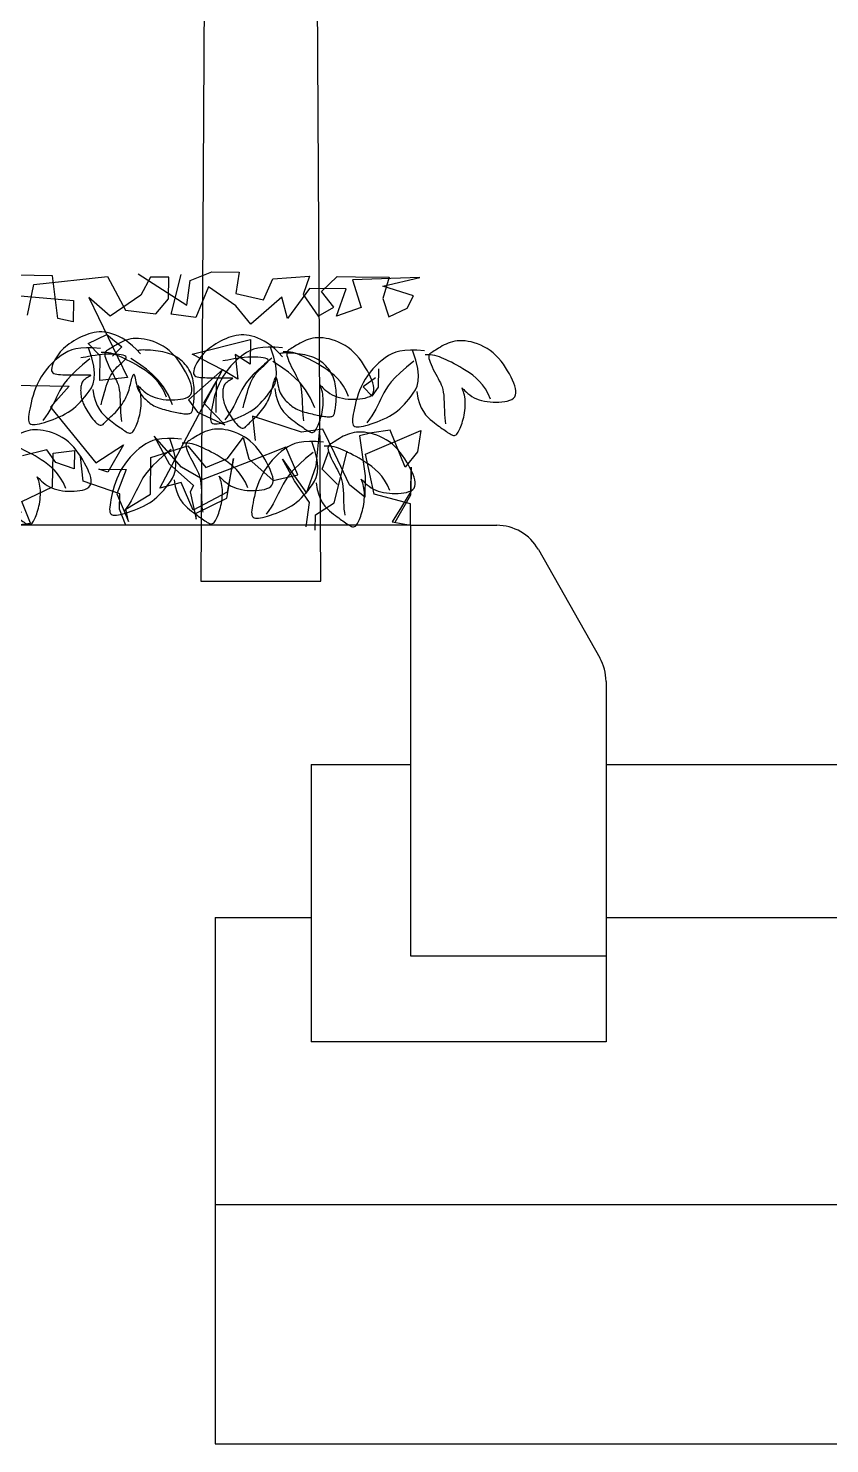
# Model space of a CAD drawing. Extents: x 941299 to 942979, y 2579300 to 2579597.
# Drawn here: x 941857.41 to 941861.6, y 2579499 to 2579506.4 of the extents above; entities that cross this region are included whole.
import ezdxf

# ---------------------------------------------------------------- set-up
doc = ezdxf.new("R2010")
doc.units = 0
doc.layers.get('0').update_dxf_attribs({"linetype": 'CONTINUOUS'})
for name, color, linetype in [('fz', 7, 'CONTINUOUS'), ('LH', 94, 'CONTINUOUS'), ('尺寸标注', 2, 'CONTINUOUS'), ('灯杆', 4, 'CONTINUOUS')]:
    doc.layers.add(name, color=color, linetype=linetype)

# ---------------------------------------------------------------- blocks, each defined once
blk = doc.blocks.new('高路灯')
at = {"layer": '灯杆'}
for p, q in [((-0.1519, 28.9096), (-0.3139, 0)), ((0.3139, 0), (0.1519, 28.9096)), ((-0.3139, 0), (0.3139, 0))]:
    blk.add_line(p, q, dxfattribs=at)
blk = doc.blocks.new('LIM43')
at = {"color": 98}
for p, q in [((942288.093, 2579500.7332), (942288.2057, 2579500.7796)), ((942288.2057, 2579500.7796), (942288.3497, 2579500.7777)), ((942288.3497, 2579500.7777), (942288.3321, 2579500.666)), ((942287.3732, 2579500.759), (942287.0532, 2579500.7634)), ((942287.2424, 2579500.5529), (942287.2765, 2579500.7124)), ((942287.2765, 2579500.7124), (942287.6612, 2579500.7551)), ((942287.4021, 2579500.5348), (942287.3732, 2579500.759)), ((942287.6612, 2579500.7551), (942287.7548, 2579500.5779)), ((942287.8214, 2579500.7689), (942288.0753, 2579500.6055)), ((942287.8852, 2579500.752), (942287.8359, 2579500.6568)), ((942287.9812, 2579500.7507), (942287.8852, 2579500.752)), ((942287.9797, 2579500.6388), (942287.9812, 2579500.7507)), ((942287.9946, 2579500.5587), (942288.0454, 2579500.7658)), ((942288.0753, 2579500.6055), (942288.093, 2579500.7332)), ((942288.1886, 2579500.6999), (942288.1224, 2579500.5409)), ((942288.3313, 2579500.602), (942288.1886, 2579500.6999)), ((942288.4757, 2579500.632), (942288.5252, 2579500.7433)), ((942288.5252, 2579500.7433), (942288.7175, 2579500.7566)), ((942288.7175, 2579500.7566), (942288.6841, 2579500.6612)), ((942288.7804, 2579500.6758), (942288.8615, 2579500.7547)), ((942288.8615, 2579500.7547), (942288.9575, 2579500.7534)), ((942289.2935, 2579500.7488), (942288.9412, 2579500.7376)), ((942288.9412, 2579500.7376), (942288.9873, 2579500.5931)), ((942288.9575, 2579500.7534), (942289.1335, 2579500.751)), ((942289.1335, 2579500.751), (942289.0999, 2579500.6395)), ((942289.1008, 2579500.7034), (942289.2935, 2579500.7488)), ((942289.2602, 2579500.6533), (942289.1008, 2579500.7034)), ((942287.0359, 2579500.6677), (942287.4835, 2579500.6296)), ((942287.4835, 2579500.6296), (942287.4819, 2579500.5177)), ((942287.6744, 2579500.547), (942287.5637, 2579500.6445)), ((942287.5637, 2579500.6445), (942287.766, 2579500.226)), ((942287.8359, 2579500.6568), (942287.6744, 2579500.547)), ((942287.9146, 2579500.5598), (942287.9797, 2579500.6388)), ((942288.3321, 2579500.666), (942288.4757, 2579500.632)), ((942288.5719, 2579500.6467), (942288.41, 2579500.505)), ((942288.6024, 2579500.5344), (942288.5719, 2579500.6467)), ((942288.7166, 2579500.6927), (942288.6024, 2579500.5344)), ((942288.6841, 2579500.6612), (942288.7626, 2579500.5482)), ((942288.9086, 2579500.6901), (942288.7166, 2579500.6927)), ((942288.8433, 2579500.595), (942288.7804, 2579500.6758)), ((942288.8586, 2579500.5469), (942288.9086, 2579500.6901)), ((942289.0999, 2579500.6395), (942289.1306, 2579500.5431)), ((942289.2273, 2579500.5898), (942289.2602, 2579500.6533)), ((942287.7548, 2579500.5779), (942287.9146, 2579500.5598)), ((942288.1224, 2579500.5409), (942287.9946, 2579500.5587)), ((942288.41, 2579500.505), (942288.3313, 2579500.602)), ((942288.7626, 2579500.5482), (942288.8433, 2579500.595)), ((942288.9873, 2579500.5931), (942288.8586, 2579500.5469)), ((942289.1306, 2579500.5431), (942289.2273, 2579500.5898)), ((942287.4819, 2579500.5177), (942287.4021, 2579500.5348)), ((942287.5604, 2579500.4047), (942287.6571, 2579500.4513)), ((942287.6235, 2579500.3399), (942287.5604, 2579500.4047)), ((942287.6571, 2579500.4513), (942287.7362, 2579500.3863)), ((942288.1038, 2579500.3493), (942288.4089, 2579500.4251)), ((942288.4089, 2579500.4251), (942288.4071, 2579500.2972)), ((942287.6218, 2579500.212), (942287.6235, 2579500.3399)), ((942287.7362, 2579500.3863), (942287.6875, 2579500.339)), ((942288.2627, 2579500.2672), (942288.1038, 2579500.3493)), ((942288.3278, 2579500.3462), (942288.342, 2579500.2181)), ((942288.4071, 2579500.2972), (942288.3278, 2579500.3462)), ((942287.9341, 2579499.6481), (942288.2627, 2579500.2672)), ((942288.2627, 2579500.2672), (942288.0845, 2579500.1097)), ((942288.342, 2579500.2181), (942288.2627, 2579500.2672)), ((942289.0776, 2579500.1761), (942289.0789, 2579500.272)), ((942287.1573, 2579500.1864), (942287.4613, 2579500.1822)), ((942287.4613, 2579500.1822), (942287.3638, 2579500.0716)), ((942287.766, 2579500.226), (942287.6218, 2579500.212)), ((942288.1643, 2579500.0927), (942288.2298, 2579500.2037)), ((942288.2298, 2579500.2037), (942288.2276, 2579500.0438)), ((942289.0623, 2579500.2243), (942288.9976, 2579500.1772)), ((942288.0845, 2579500.1097), (942288.1316, 2579500.0451)), ((942288.9976, 2579500.1772), (942289.0449, 2579500.1286)), ((942289.0449, 2579500.1286), (942289.0776, 2579500.1761)), ((942287.3638, 2579500.0716), (942287.5999, 2579499.7806)), ((942288.1316, 2579500.0451), (942288.2747, 2579499.9792)), ((942288.2747, 2579499.9792), (942288.1643, 2579500.0927)), ((942288.6743, 2579499.9418), (942288.4194, 2579500.0252)), ((942288.4194, 2579500.0252), (942288.4337, 2579499.8971)), ((942287.9059, 2579499.9203), (942287.9839, 2579499.7753)), ((942288.0477, 2579499.7585), (942287.9059, 2579499.9203)), ((942288.2883, 2579499.8032), (942288.3699, 2579499.914)), ((942288.3699, 2579499.914), (942288.4003, 2579499.8016)), ((942288.7865, 2579499.9562), (942288.6743, 2579499.9418)), ((942288.7519, 2579499.7649), (942288.7705, 2579499.9565)), ((942288.8488, 2579499.8275), (942288.7865, 2579499.9562)), ((942289.0423, 2579499.9368), (942288.9781, 2579499.9216)), ((942288.9781, 2579499.9216), (942289.0073, 2579499.7134)), ((942289.0088, 2579499.8253), (942289.2985, 2579499.9492)), ((942289.1385, 2579499.9514), (942289.0423, 2579499.9368)), ((942289.2159, 2579499.7585), (942289.1385, 2579499.9514)), ((942289.2985, 2579499.9492), (942289.281, 2579499.8376)), ((942287.3447, 2579499.848), (942287.2163, 2579499.8178)), ((942287.3919, 2579499.7834), (942287.3447, 2579499.848)), ((942287.3741, 2579499.6558), (942287.3765, 2579499.8316)), ((942287.3765, 2579499.8316), (942287.4888, 2579499.8461)), ((942287.4888, 2579499.8461), (942287.4874, 2579499.7502)), ((942287.5346, 2579499.6856), (942287.5203, 2579499.8137)), ((942287.5999, 2579499.7806), (942287.7452, 2579499.8745)), ((942287.7452, 2579499.8745), (942287.6632, 2579499.7318)), ((942287.8883, 2579499.8086), (942288.0812, 2579499.8699)), ((942288.0812, 2579499.8699), (942288.1757, 2579499.7567)), ((942288.5932, 2579499.863), (942288.4001, 2579499.7856)), ((942288.6553, 2579499.7182), (942288.5932, 2579499.863)), ((942288.7837, 2579499.7484), (942288.817, 2579499.8439)), ((942288.8453, 2579499.5717), (942288.913, 2579499.8426)), ((942288.9266, 2579499.6665), (942288.8488, 2579499.8275)), ((942289.054, 2579499.6168), (942289.0088, 2579499.8253)), ((942289.281, 2579499.8376), (942289.2159, 2579499.7585)), ((942287.4874, 2579499.7502), (942287.3919, 2579499.7834)), ((942287.6154, 2579499.7484), (942287.7594, 2579499.7464)), ((942287.6632, 2579499.7318), (942287.6154, 2579499.7484)), ((942287.7594, 2579499.7464), (942287.7097, 2579499.6192)), ((942287.8857, 2579499.6168), (942287.8883, 2579499.8086)), ((942287.9839, 2579499.7753), (942288.1104, 2579499.6617)), ((942288.1588, 2579499.693), (942288.0477, 2579499.7585)), ((942288.4001, 2579499.7856), (942288.1588, 2579499.693)), ((942288.1757, 2579499.7567), (942288.2883, 2579499.8032)), ((942288.2855, 2579499.5953), (942288.3203, 2579499.8027)), ((942288.3203, 2579499.8027), (942288.2859, 2579499.6273)), ((942288.4003, 2579499.8016), (942288.5268, 2579499.688)), ((942288.6388, 2579499.6865), (942288.5763, 2579499.7992)), ((942288.5763, 2579499.7992), (942288.7019, 2579499.6216)), ((942288.7019, 2579499.6216), (942288.7519, 2579499.7649)), ((942288.8626, 2579499.6674), (942288.7837, 2579499.7484)), ((942289.246, 2579499.6142), (942289.2479, 2579499.7581)), ((942289.2479, 2579499.7581), (942289.2462, 2579499.6302)), ((942287.7257, 2579499.619), (942287.5346, 2579499.6856)), ((942288.0466, 2579499.6786), (942287.9341, 2579499.6481)), ((942288.1086, 2579499.5338), (942288.0466, 2579499.6786)), ((942288.1104, 2579499.6617), (942288.0939, 2579499.6299)), ((942288.5268, 2579499.688), (942288.6553, 2579499.7182)), ((942288.7173, 2579499.5735), (942288.6388, 2579499.6865)), ((942289.0057, 2579499.6015), (942288.9266, 2579499.6665)), ((942289.0073, 2579499.7134), (942289.0057, 2579499.6015)), ((942287.213, 2579499.578), (942287.3741, 2579499.6558)), ((942287.7097, 2579499.6192), (942287.7717, 2579499.4745)), ((942287.7246, 2579499.5391), (942287.7257, 2579499.619)), ((942287.7566, 2579499.5386), (942287.8857, 2579499.6168)), ((942288.0939, 2579499.6299), (942288.124, 2579499.4856)), ((942288.2859, 2579499.6273), (942288.1086, 2579499.5338)), ((942288.1244, 2579499.5176), (942288.2855, 2579499.5953)), ((942289.2453, 2579499.5662), (942289.054, 2579499.6168)), ((942289.164, 2579499.4714), (942289.246, 2579499.6142)), ((942289.2462, 2579499.6302), (942289.1971, 2579499.5509)), ((942287.2595, 2579499.4655), (942287.213, 2579499.578)), ((942287.7555, 2579499.4587), (942287.7246, 2579499.5391)), ((942287.7717, 2579499.4745), (942287.7566, 2579499.5386)), ((942288.124, 2579499.4856), (942288.1244, 2579499.5176)), ((942288.6995, 2579499.4458), (942288.7173, 2579499.5735)), ((942288.7484, 2579499.5091), (942288.8453, 2579499.5717)), ((942289.1971, 2579499.5509), (942289.148, 2579499.4716)), ((942289.2438, 2579499.4543), (942289.2453, 2579499.5662)), ((942287.1473, 2579499.451), (942287.2595, 2579499.4655)), ((942288.7473, 2579499.4291), (942288.7484, 2579499.5091)), ((942289.148, 2579499.4716), (942289.2438, 2579499.4543))]:
    blk.add_line(p, q, dxfattribs=at)
blk = doc.blocks.new('花')
at = {"layer": 'LH', "color": 12}
for p, q in [((0.5698, 0.4448), (0.5604, 0.4387)), ((0.5797, 0.4507), (0.5698, 0.4448)), ((0.5901, 0.4561), (0.5797, 0.4507)), ((0.6009, 0.461), (0.5901, 0.4561)), ((0.6123, 0.4652), (0.6009, 0.461)), ((0.6241, 0.4688), (0.6123, 0.4652)), ((0.6366, 0.4716), (0.6241, 0.4688)), ((0.6496, 0.4736), (0.6366, 0.4716)), ((0.6634, 0.4747), (0.6496, 0.4736)), ((0.6779, 0.4749), (0.6634, 0.4747)), ((0.6932, 0.4741), (0.6779, 0.4749)), ((0.7092, 0.4722), (0.6932, 0.4741)), ((0.7259, 0.4693), (0.7092, 0.4722)), ((0.7431, 0.4652), (0.7259, 0.4693)), ((0.7605, 0.4599), (0.7431, 0.4652)), ((0.7779, 0.4533), (0.7605, 0.4599)), ((0.7953, 0.4454), (0.7779, 0.4533)), ((0.8123, 0.4361), (0.7953, 0.4454)), ((-0.5828, 0.3754), (-0.5955, 0.3677)), ((-0.5698, 0.3826), (-0.5828, 0.3754)), ((-0.5567, 0.3892), (-0.5698, 0.3826)), ((-0.5435, 0.395), (-0.5567, 0.3892)), ((-0.5303, 0.4), (-0.5435, 0.395)), ((-0.5172, 0.4041), (-0.5303, 0.4)), ((-0.5041, 0.4071), (-0.5172, 0.4041)), ((-0.4909, 0.4092), (-0.5041, 0.4071)), ((-0.4776, 0.4103), (-0.4909, 0.4092)), ((-0.4639, 0.4103), (-0.4776, 0.4103)), ((-0.4498, 0.4093), (-0.4639, 0.4103)), ((-0.4351, 0.4072), (-0.4498, 0.4093)), ((-0.4197, 0.4041), (-0.4351, 0.4072)), ((-0.4036, 0.3998), (-0.4197, 0.4041)), ((-0.3867, 0.3941), (-0.4036, 0.3998)), ((-0.369, 0.3867), (-0.3867, 0.3941)), ((-0.3504, 0.3772), (-0.369, 0.3867)), ((-0.331, 0.3653), (-0.3504, 0.3772)), ((0.3021, 0.3764), (0.2851, 0.3652)), ((0.321, 0.3859), (0.3021, 0.3764)), ((0.3425, 0.3937), (0.321, 0.3859)), ((0.3674, 0.3998), (0.3425, 0.3937)), ((0.3964, 0.4039), (0.3674, 0.3998)), ((0.4303, 0.4061), (0.3964, 0.4039)), ((0.4295, 0.3534), (0.4075, 0.4044)), ((0.47, 0.4062), (0.4303, 0.4061)), ((0.4891, 0.387), (0.4751, 0.385)), ((0.5023, 0.3878), (0.4891, 0.387)), ((0.4954, 0.3823), (0.4953, 0.3759)), ((0.4953, 0.3759), (0.4968, 0.3682)), ((0.4969, 0.3877), (0.4954, 0.3823)), ((0.4996, 0.3924), (0.4969, 0.3877)), ((0.5035, 0.3966), (0.4996, 0.3924)), ((0.5147, 0.3874), (0.5023, 0.3878)), ((0.5084, 0.4007), (0.5035, 0.3966)), ((0.5141, 0.4049), (0.5084, 0.4007)), ((0.5205, 0.4095), (0.5141, 0.4049)), ((0.5267, 0.3861), (0.5147, 0.3874)), ((0.5274, 0.4146), (0.5205, 0.4095)), ((0.5385, 0.3838), (0.5267, 0.3861)), ((0.5349, 0.4203), (0.5274, 0.4146)), ((0.5429, 0.4263), (0.5349, 0.4203)), ((0.5503, 0.3808), (0.5385, 0.3838)), ((0.5514, 0.4325), (0.5429, 0.4263)), ((0.5622, 0.3771), (0.5503, 0.3808)), ((0.5604, 0.4387), (0.5514, 0.4325)), ((0.5745, 0.373), (0.5622, 0.3771)), ((0.5875, 0.3683), (0.5745, 0.373)), ((0.8287, 0.4253), (0.8123, 0.4361)), ((0.8445, 0.4131), (0.8287, 0.4253)), ((0.8595, 0.3996), (0.8445, 0.4131)), ((0.8738, 0.3851), (0.8595, 0.3996)), ((0.8872, 0.3699), (0.8738, 0.3851)), ((0.8998, 0.3542), (0.8872, 0.3699)), ((-0.6772, 0.2977), (-0.6847, 0.2879)), ((-0.6691, 0.3072), (-0.6772, 0.2977)), ((-0.6605, 0.3163), (-0.6691, 0.3072)), ((-0.6512, 0.3253), (-0.6605, 0.3163)), ((-0.6414, 0.334), (-0.6512, 0.3253)), ((-0.6308, 0.3427), (-0.6414, 0.334)), ((-0.6196, 0.3512), (-0.6308, 0.3427)), ((-0.6078, 0.3596), (-0.6196, 0.3512)), ((-0.5955, 0.3677), (-0.6078, 0.3596)), ((-0.4289, 0.2977), (-0.447, 0.2954)), ((-0.4114, 0.2993), (-0.4289, 0.2977)), ((-0.3949, 0.3002), (-0.4114, 0.2993)), ((-0.3799, 0.3003), (-0.3949, 0.3002)), ((-0.3666, 0.2996), (-0.3799, 0.3003)), ((-0.3555, 0.2981), (-0.3666, 0.2996)), ((-0.3469, 0.2958), (-0.3555, 0.2981)), ((-0.3106, 0.3508), (-0.331, 0.3653)), ((-0.2893, 0.3332), (-0.3106, 0.3508)), ((-0.267, 0.3124), (-0.2893, 0.3332)), ((-0.2776, 0.3296), (-0.2796, 0.3273)), ((-0.2724, 0.3315), (-0.2776, 0.3296)), ((-0.2646, 0.333), (-0.2724, 0.3315)), ((-0.2545, 0.3341), (-0.2646, 0.333)), ((-0.2428, 0.3349), (-0.2545, 0.3341)), ((-0.2299, 0.3354), (-0.2428, 0.3349)), ((-0.2163, 0.3356), (-0.2299, 0.3354)), ((-0.2025, 0.3355), (-0.2163, 0.3356)), ((-0.1889, 0.3352), (-0.2025, 0.3355)), ((-0.1756, 0.3347), (-0.1889, 0.3352)), ((-0.1627, 0.3338), (-0.1756, 0.3347)), ((-0.1502, 0.3326), (-0.1627, 0.3338)), ((-0.1379, 0.3309), (-0.1502, 0.3326)), ((-0.1261, 0.3288), (-0.1379, 0.3309)), ((-0.1145, 0.3262), (-0.1261, 0.3288)), ((-0.1034, 0.323), (-0.1145, 0.3262)), ((-0.0926, 0.3192), (-0.1034, 0.323)), ((-0.0822, 0.3148), (-0.0926, 0.3192)), ((-0.0723, 0.3098), (-0.0822, 0.3148)), ((-0.0627, 0.3043), (-0.0723, 0.3098)), ((-0.0535, 0.2983), (-0.0627, 0.3043)), ((-0.0448, 0.2918), (-0.0535, 0.2983)), ((0.2238, 0.3066), (0.21, 0.2891)), ((0.2384, 0.3231), (0.2238, 0.3066)), ((0.2535, 0.3385), (0.2384, 0.3231)), ((0.2691, 0.3526), (0.2535, 0.3385)), ((0.2851, 0.3652), (0.2691, 0.3526)), ((0.3832, 0.3123), (0.3533, 0.281)), ((0.4201, 0.348), (0.3832, 0.3123)), ((0.4433, 0.3104), (0.4295, 0.3534)), ((0.45, 0.2744), (0.4433, 0.3104)), ((0.4968, 0.3682), (0.5, 0.3591)), ((0.5, 0.3591), (0.5045, 0.3487)), ((0.5045, 0.3487), (0.5103, 0.3374)), ((0.5103, 0.3374), (0.5169, 0.3254)), ((0.5169, 0.3254), (0.5242, 0.3132)), ((0.5242, 0.3132), (0.5318, 0.3009)), ((0.5318, 0.3009), (0.5395, 0.2889)), ((0.601, 0.3633), (0.5875, 0.3683)), ((0.6152, 0.3577), (0.601, 0.3633)), ((0.63, 0.3515), (0.6152, 0.3577)), ((0.6454, 0.3448), (0.63, 0.3515)), ((0.6615, 0.3373), (0.6454, 0.3448)), ((0.6782, 0.3292), (0.6615, 0.3373)), ((0.6956, 0.3202), (0.6782, 0.3292)), ((0.7136, 0.3104), (0.6956, 0.3202)), ((0.732, 0.2992), (0.7136, 0.3104)), ((0.7506, 0.2864), (0.732, 0.2992)), ((0.9116, 0.3382), (0.8998, 0.3542)), ((0.9225, 0.3222), (0.9116, 0.3382)), ((0.9325, 0.3065), (0.9225, 0.3222)), ((0.9415, 0.2913), (0.9325, 0.3065)), ((-0.7184, 0.222), (-0.7212, 0.2114)), ((-0.7146, 0.2331), (-0.7184, 0.222)), ((-0.7098, 0.2444), (-0.7146, 0.2331)), ((-0.7044, 0.2558), (-0.7098, 0.2444)), ((-0.6983, 0.267), (-0.7044, 0.2558)), ((-0.6917, 0.2777), (-0.6983, 0.267)), ((-0.6847, 0.2879), (-0.6917, 0.2777)), ((-0.5639, 0.2687), (-0.5755, 0.2654)), ((-0.5503, 0.2725), (-0.5639, 0.2687)), ((-0.5352, 0.2765), (-0.5503, 0.2725)), ((-0.5189, 0.2807), (-0.5352, 0.2765)), ((-0.5016, 0.2848), (-0.5189, 0.2807)), ((-0.4836, 0.2888), (-0.5016, 0.2848)), ((-0.4653, 0.2923), (-0.4836, 0.2888)), ((-0.447, 0.2954), (-0.4653, 0.2923)), ((-0.395, 0.2175), (-0.3887, 0.2263)), ((-0.3887, 0.2263), (-0.382, 0.2348)), ((-0.382, 0.2348), (-0.3749, 0.2429)), ((-0.3749, 0.2429), (-0.3674, 0.2508)), ((-0.3674, 0.2508), (-0.3598, 0.2584)), ((-0.3598, 0.2584), (-0.3528, 0.2656)), ((-0.3528, 0.2656), (-0.3467, 0.2722)), ((-0.3413, 0.2926), (-0.3469, 0.2958)), ((-0.3467, 0.2722), (-0.342, 0.2784)), ((-0.342, 0.2784), (-0.3393, 0.2838)), ((-0.3389, 0.2886), (-0.3413, 0.2926)), ((-0.3393, 0.2838), (-0.3389, 0.2886)), ((-0.2887, 0.2709), (-0.3142, 0.2852)), ((-0.2597, 0.2546), (-0.2887, 0.2709)), ((-0.2285, 0.2353), (-0.2597, 0.2546)), ((-0.1961, 0.2122), (-0.2285, 0.2353)), ((-0.0365, 0.2849), (-0.0448, 0.2918)), ((-0.0287, 0.2775), (-0.0365, 0.2849)), ((-0.0214, 0.2698), (-0.0287, 0.2775)), ((-0.0145, 0.2617), (-0.0214, 0.2698)), ((-0.0081, 0.2531), (-0.0145, 0.2617)), ((-0.0021, 0.2443), (-0.0081, 0.2531)), ((0.0033, 0.235), (-0.0021, 0.2443)), ((0.0082, 0.2254), (0.0033, 0.235)), ((0.0127, 0.2155), (0.0082, 0.2254)), ((0.1743, 0.232), (0.1648, 0.2119)), ((0.1851, 0.2516), (0.1743, 0.232)), ((0.1971, 0.2707), (0.1851, 0.2516)), ((0.21, 0.2891), (0.1971, 0.2707)), ((0.311, 0.2291), (0.2967, 0.2074)), ((0.3296, 0.2535), (0.311, 0.2291)), ((0.3533, 0.281), (0.3296, 0.2535)), ((0.4471, 0.2192), (0.4509, 0.2443)), ((0.4509, 0.2443), (0.45, 0.2744)), ((0.5395, 0.2889), (0.547, 0.2775)), ((0.547, 0.2775), (0.554, 0.2669)), ((0.554, 0.2669), (0.5606, 0.2568)), ((0.5606, 0.2568), (0.5668, 0.2468)), ((0.5668, 0.2468), (0.5724, 0.2364)), ((0.5724, 0.2364), (0.5775, 0.2253)), ((0.5775, 0.2253), (0.582, 0.2129)), ((0.682, 0.2284), (0.682, 0.2291)), ((0.682, 0.2291), (0.6836, 0.2281)), ((0.6831, 0.2259), (0.682, 0.2284)), ((0.6852, 0.222), (0.6831, 0.2259)), ((0.6836, 0.2281), (0.6869, 0.2253)), ((0.688, 0.2166), (0.6852, 0.222)), ((0.6869, 0.2253), (0.6919, 0.221)), ((0.7689, 0.2715), (0.7506, 0.2864)), ((0.7869, 0.254), (0.7689, 0.2715)), ((0.8042, 0.2335), (0.7869, 0.254)), ((0.8205, 0.2097), (0.8042, 0.2335)), ((0.9494, 0.2767), (0.9415, 0.2913)), ((0.9559, 0.2627), (0.9494, 0.2767)), ((0.9608, 0.2496), (0.9559, 0.2627)), ((0.964, 0.2372), (0.9608, 0.2496)), ((0.9651, 0.2258), (0.964, 0.2372)), ((0.964, 0.2155), (0.9651, 0.2258)), ((-0.7228, 0.2017), (-0.723, 0.1931)), ((-0.723, 0.1931), (-0.7218, 0.1859)), ((-0.7212, 0.2114), (-0.7228, 0.2017)), ((-0.7218, 0.1859), (-0.7189, 0.1803)), ((-0.7189, 0.1803), (-0.7145, 0.1761)), ((-0.7145, 0.1761), (-0.7087, 0.1731)), ((-0.7087, 0.1731), (-0.7016, 0.1713)), ((-0.7016, 0.1713), (-0.6933, 0.1703)), ((-0.6933, 0.1703), (-0.6839, 0.17)), ((-0.6839, 0.17), (-0.6736, 0.1701)), ((-0.6736, 0.1701), (-0.6625, 0.1706)), ((-0.6625, 0.1706), (-0.6506, 0.1712)), ((-0.6506, 0.1712), (-0.6383, 0.1719)), ((-0.6383, 0.1719), (-0.6256, 0.1727)), ((-0.6256, 0.1727), (-0.6128, 0.1735)), ((-0.6128, 0.1735), (-0.6001, 0.1744)), ((-0.6001, 0.1744), (-0.5877, 0.1754)), ((-0.5877, 0.1754), (-0.5757, 0.1764)), ((-0.5757, 0.1764), (-0.5644, 0.1774)), ((-0.5644, 0.1774), (-0.5539, 0.1785)), ((-0.5504, 0.1509), (-0.5543, 0.1457)), ((-0.5539, 0.1785), (-0.5445, 0.1794)), ((-0.5457, 0.1558), (-0.5504, 0.1509)), ((-0.5404, 0.1604), (-0.5457, 0.1558)), ((-0.5445, 0.1794), (-0.5362, 0.1803)), ((-0.5348, 0.1647), (-0.5404, 0.1604)), ((-0.5362, 0.1803), (-0.5291, 0.1808)), ((-0.5294, 0.1686), (-0.5348, 0.1647)), ((-0.5245, 0.1721), (-0.5294, 0.1686)), ((-0.5291, 0.1808), (-0.5235, 0.1811)), ((-0.5204, 0.175), (-0.5245, 0.1721)), ((-0.5235, 0.1811), (-0.5194, 0.181)), ((-0.5176, 0.1774), (-0.5204, 0.175)), ((-0.5194, 0.181), (-0.517, 0.1804)), ((-0.5164, 0.1792), (-0.5176, 0.1774)), ((-0.517, 0.1804), (-0.5164, 0.1792)), ((-0.4272, 0.1434), (-0.4236, 0.1558)), ((-0.4236, 0.1558), (-0.4198, 0.1674)), ((-0.4198, 0.1674), (-0.4157, 0.1784)), ((-0.4157, 0.1784), (-0.4111, 0.1888)), ((-0.4111, 0.1888), (-0.4061, 0.1988)), ((-0.4061, 0.1988), (-0.4008, 0.2084)), ((-0.4008, 0.2084), (-0.395, 0.2175)), ((-0.3071, 0.1393), (-0.3056, 0.1482)), ((-0.3056, 0.1482), (-0.3042, 0.1569)), ((-0.3042, 0.1569), (-0.3029, 0.1655)), ((-0.3029, 0.1655), (-0.3015, 0.1739)), ((-0.3015, 0.1739), (-0.3001, 0.1819)), ((-0.3001, 0.1819), (-0.2986, 0.1891)), ((-0.2986, 0.1891), (-0.297, 0.1952)), ((-0.297, 0.1952), (-0.2954, 0.2)), ((-0.2954, 0.2), (-0.2937, 0.203)), ((-0.2937, 0.203), (-0.2919, 0.2039)), ((-0.2919, 0.2039), (-0.29, 0.2024)), ((-0.29, 0.2024), (-0.288, 0.1984)), ((-0.288, 0.1984), (-0.2858, 0.1921)), ((-0.2858, 0.1921), (-0.2835, 0.184)), ((-0.2835, 0.184), (-0.2809, 0.1747)), ((-0.2809, 0.1747), (-0.278, 0.1644)), ((-0.278, 0.1644), (-0.2747, 0.1537)), ((-0.2747, 0.1537), (-0.2711, 0.1431)), ((-0.1637, 0.1842), (-0.1961, 0.2122)), ((-0.1322, 0.1503), (-0.1637, 0.1842)), ((-0.1029, 0.1097), (-0.1322, 0.1503)), ((0.0166, 0.2052), (0.0127, 0.2155)), ((0.02, 0.1945), (0.0166, 0.2052)), ((0.023, 0.1837), (0.02, 0.1945)), ((0.0254, 0.1727), (0.023, 0.1837)), ((0.0275, 0.1617), (0.0254, 0.1727)), ((0.0291, 0.1507), (0.0275, 0.1617)), ((0.0304, 0.1399), (0.0291, 0.1507)), ((0.1441, 0.1509), (0.1395, 0.1311)), ((0.1498, 0.1712), (0.1441, 0.1509)), ((0.1566, 0.1916), (0.1498, 0.1712)), ((0.1648, 0.2119), (0.1566, 0.1916)), ((0.2696, 0.1513), (0.2628, 0.1338)), ((0.277, 0.169), (0.2696, 0.1513)), ((0.2857, 0.1875), (0.277, 0.169)), ((0.2967, 0.2074), (0.2857, 0.1875)), ((0.4096, 0.1478), (0.42, 0.1633)), ((0.42, 0.1633), (0.4305, 0.1797)), ((0.4305, 0.1797), (0.4399, 0.198)), ((0.4399, 0.198), (0.4471, 0.2192)), ((0.4485, 0.19), (0.4569, 0.1573)), ((0.4569, 0.1573), (0.4671, 0.1299)), ((0.582, 0.2129), (0.5861, 0.1991)), ((0.5861, 0.1991), (0.5896, 0.1832)), ((0.5896, 0.1832), (0.5926, 0.1651)), ((0.5926, 0.1651), (0.5952, 0.1453)), ((0.6911, 0.2099), (0.688, 0.2166)), ((0.6944, 0.202), (0.6911, 0.2099)), ((0.6919, 0.221), (0.6984, 0.2155)), ((0.6974, 0.1929), (0.6944, 0.202)), ((0.7001, 0.1829), (0.6974, 0.1929)), ((0.6984, 0.2155), (0.7063, 0.2092)), ((0.7023, 0.1721), (0.7001, 0.1829)), ((0.704, 0.1607), (0.7023, 0.1721)), ((0.7053, 0.1487), (0.704, 0.1607)), ((0.7061, 0.1365), (0.7053, 0.1487)), ((0.7063, 0.2092), (0.7154, 0.2025)), ((0.7154, 0.2025), (0.7257, 0.1957)), ((0.7257, 0.1957), (0.737, 0.1893)), ((0.737, 0.1893), (0.7492, 0.1834)), ((0.7492, 0.1834), (0.762, 0.1786)), ((0.762, 0.1786), (0.7756, 0.1747)), ((0.7756, 0.1747), (0.7896, 0.1717)), ((0.7896, 0.1717), (0.8042, 0.1696)), ((0.8042, 0.1696), (0.8191, 0.1684)), ((0.8191, 0.1684), (0.8343, 0.1679)), ((0.8356, 0.182), (0.8205, 0.2097)), ((0.8343, 0.1679), (0.8496, 0.1682)), ((0.8496, 0.1682), (0.8651, 0.1692)), ((0.8651, 0.1692), (0.8805, 0.1708)), ((0.8805, 0.1708), (0.8956, 0.1732)), ((0.8956, 0.1732), (0.91, 0.1763)), ((0.91, 0.1763), (0.9234, 0.1803)), ((0.9234, 0.1803), (0.9355, 0.1852)), ((0.9355, 0.1852), (0.9459, 0.1911)), ((0.9459, 0.1911), (0.9544, 0.1981)), ((0.9544, 0.1981), (0.9605, 0.2062)), ((0.9605, 0.2062), (0.964, 0.2155)), ((-0.5626, 0.1166), (-0.5627, 0.1101)), ((-0.5627, 0.1101), (-0.5625, 0.1035)), ((-0.5621, 0.1228), (-0.5626, 0.1166)), ((-0.5625, 0.1035), (-0.5621, 0.0967)), ((-0.5611, 0.1289), (-0.5621, 0.1228)), ((-0.5621, 0.0967), (-0.5614, 0.0897)), ((-0.5614, 0.0897), (-0.5605, 0.0825)), ((-0.5595, 0.1347), (-0.5611, 0.1289)), ((-0.5605, 0.0825), (-0.5592, 0.0752)), ((-0.5573, 0.1403), (-0.5595, 0.1347)), ((-0.5592, 0.0752), (-0.5576, 0.0678)), ((-0.5543, 0.1457), (-0.5573, 0.1403)), ((-0.4452, 0.0553), (-0.4411, 0.0775)), ((-0.4411, 0.0775), (-0.4374, 0.0971)), ((-0.4374, 0.0971), (-0.4339, 0.1144)), ((-0.4339, 0.1144), (-0.4305, 0.1297)), ((-0.4305, 0.1297), (-0.4272, 0.1434)), ((-0.3255, 0.0733), (-0.3216, 0.0832)), ((-0.3216, 0.0832), (-0.3181, 0.0929)), ((-0.3181, 0.0929), (-0.3152, 0.1025)), ((-0.3152, 0.1025), (-0.3127, 0.112)), ((-0.3127, 0.112), (-0.3105, 0.1212)), ((-0.3105, 0.1212), (-0.3087, 0.1303)), ((-0.3087, 0.1303), (-0.3071, 0.1393)), ((-0.2711, 0.1431), (-0.2669, 0.1331)), ((-0.2669, 0.1331), (-0.2623, 0.1239)), ((-0.2623, 0.1239), (-0.2572, 0.1156)), ((-0.2572, 0.1156), (-0.2517, 0.108)), ((-0.2517, 0.108), (-0.246, 0.1012)), ((-0.246, 0.1012), (-0.24, 0.0949)), ((-0.24, 0.0949), (-0.2338, 0.0891)), ((-0.2338, 0.0891), (-0.2276, 0.0837)), ((-0.2276, 0.0837), (-0.2213, 0.0785)), ((-0.2213, 0.0785), (-0.215, 0.0735)), ((-0.0767, 0.0613), (-0.1029, 0.1097)), ((0.0313, 0.1293), (0.0304, 0.1399)), ((0.0311, 0.068), (0.0316, 0.0753)), ((0.0319, 0.1191), (0.0313, 0.1293)), ((0.0316, 0.0753), (0.032, 0.083)), ((0.0323, 0.1094), (0.0319, 0.1191)), ((0.032, 0.083), (0.0322, 0.0913)), ((0.0322, 0.0913), (0.0324, 0.1001)), ((0.0324, 0.1001), (0.0323, 0.1094)), ((0.1303, 0.076), (0.1284, 0.0599)), ((0.1327, 0.0934), (0.1303, 0.076)), ((0.1357, 0.1118), (0.1327, 0.0934)), ((0.1395, 0.1311), (0.1357, 0.1118)), ((0.2418, 0.081), (0.2336, 0.063)), ((0.2492, 0.0987), (0.2418, 0.081)), ((0.2561, 0.1163), (0.2492, 0.0987)), ((0.2628, 0.1338), (0.2561, 0.1163)), ((0.343, 0.0704), (0.3553, 0.0816)), ((0.3553, 0.0816), (0.3669, 0.0935)), ((0.3669, 0.0935), (0.378, 0.106)), ((0.378, 0.106), (0.3887, 0.1192)), ((0.3887, 0.1192), (0.3992, 0.1331)), ((0.3992, 0.1331), (0.4096, 0.1478)), ((0.4671, 0.1299), (0.4785, 0.1072)), ((0.4785, 0.1072), (0.4909, 0.0886)), ((0.4909, 0.0886), (0.5039, 0.0735)), ((0.5952, 0.1453), (0.5976, 0.1247)), ((0.5976, 0.1247), (0.5999, 0.1039)), ((0.5999, 0.1039), (0.6024, 0.0837)), ((0.6024, 0.0837), (0.6051, 0.0649)), ((0.7018, 0.0664), (0.7035, 0.0772)), ((0.7035, 0.0772), (0.7049, 0.0884)), ((0.7049, 0.0884), (0.7059, 0.1)), ((0.7059, 0.1), (0.7064, 0.112)), ((0.7065, 0.1242), (0.7061, 0.1365)), ((0.7064, 0.112), (0.7065, 0.1242)), ((-0.5576, 0.0678), (-0.5555, 0.0603)), ((-0.5555, 0.0603), (-0.553, 0.0526)), ((-0.553, 0.0526), (-0.55, 0.0448)), ((-0.55, 0.0448), (-0.5465, 0.0369)), ((-0.5465, 0.0369), (-0.5425, 0.0289)), ((-0.5425, 0.0289), (-0.538, 0.0208)), ((-0.538, 0.0208), (-0.533, 0.0126)), ((-0.533, 0.0126), (-0.5275, 0.0043)), ((-0.5275, 0.0043), (-0.5215, -0.0042)), ((-0.4497, 0.0301), (-0.4452, 0.0553)), ((-0.3719, -0.0028), (-0.3649, 0.0059)), ((-0.3649, 0.0059), (-0.3581, 0.015)), ((-0.3581, 0.015), (-0.3517, 0.0243)), ((-0.3517, 0.0243), (-0.3456, 0.0338)), ((-0.3456, 0.0338), (-0.34, 0.0436)), ((-0.34, 0.0436), (-0.3347, 0.0534)), ((-0.3347, 0.0534), (-0.3299, 0.0634)), ((-0.3299, 0.0634), (-0.3255, 0.0733)), ((-0.215, 0.0735), (-0.2087, 0.0688)), ((-0.2087, 0.0688), (-0.2022, 0.0642)), ((-0.2022, 0.0642), (-0.1956, 0.0598)), ((-0.1956, 0.0598), (-0.1886, 0.0557)), ((-0.1886, 0.0557), (-0.1813, 0.0518)), ((-0.1813, 0.0518), (-0.1735, 0.0483)), ((-0.1735, 0.0483), (-0.1652, 0.045)), ((-0.1652, 0.045), (-0.1563, 0.0421)), ((-0.1563, 0.0421), (-0.1469, 0.0394)), ((-0.1469, 0.0394), (-0.1371, 0.0371)), ((-0.1371, 0.0371), (-0.1271, 0.0349)), ((-0.1271, 0.0349), (-0.1169, 0.033)), ((-0.1169, 0.033), (-0.1068, 0.0312)), ((-0.1068, 0.0312), (-0.0968, 0.0296)), ((-0.0968, 0.0296), (-0.087, 0.0281)), ((-0.087, 0.0281), (-0.0776, 0.0267)), ((-0.0776, 0.0267), (-0.0685, 0.0254)), ((-0.0685, 0.0254), (-0.0598, 0.0242)), ((-0.0598, 0.0242), (-0.0514, 0.0232)), ((-0.0514, 0.0232), (-0.0434, 0.0222)), ((-0.0434, 0.0222), (-0.0357, 0.0214)), ((-0.0357, 0.0214), (-0.0283, 0.0208)), ((-0.0283, 0.0208), (-0.0213, 0.0204)), ((-0.0213, 0.0204), (-0.0145, 0.0201)), ((-0.0145, 0.0201), (-0.0082, 0.0201)), ((-0.0082, 0.0201), (-0.0022, 0.0202)), ((-0.0022, 0.0202), (0.0033, 0.0207)), ((0.0033, 0.0207), (0.0084, 0.0214)), ((0.0084, 0.0214), (0.0129, 0.0225)), ((0.0129, 0.0225), (0.0168, 0.0238)), ((0.0168, 0.0238), (0.0201, 0.0256)), ((0.0201, 0.0256), (0.0228, 0.0277)), ((0.0228, 0.0277), (0.0248, 0.0302)), ((0.0248, 0.0302), (0.0264, 0.0331)), ((0.0264, 0.0331), (0.0276, 0.0365)), ((0.0276, 0.0365), (0.0285, 0.0404)), ((0.0285, 0.0404), (0.0291, 0.0448)), ((0.0291, 0.0448), (0.0296, 0.0498)), ((0.0296, 0.0498), (0.0301, 0.0553)), ((0.0301, 0.0553), (0.0306, 0.0614)), ((0.0306, 0.0614), (0.0311, 0.068)), ((0.1258, 0.032), (0.1253, 0.0203)), ((0.1253, 0.0203), (0.1255, 0.0101)), ((0.1255, 0.0101), (0.1265, 0.0014)), ((0.1269, 0.0452), (0.1258, 0.032)), ((0.1265, 0.0014), (0.1284, -0.0058)), ((0.1284, 0.0599), (0.1269, 0.0452)), ((0.2137, 0.0259), (0.2013, 0.0065)), ((0.2103, -0.0035), (0.2244, 0.0022)), ((0.2243, 0.0446), (0.2137, 0.0259)), ((0.2336, 0.063), (0.2243, 0.0446)), ((0.2244, 0.0022), (0.2392, 0.0086)), ((0.2392, 0.0086), (0.2545, 0.0156)), ((0.2545, 0.0156), (0.2701, 0.0232)), ((0.2701, 0.0232), (0.2856, 0.0315)), ((0.2856, 0.0315), (0.3009, 0.0403)), ((0.3009, 0.0403), (0.3157, 0.0498)), ((0.3157, 0.0498), (0.3298, 0.0598)), ((0.3298, 0.0598), (0.343, 0.0704)), ((0.5039, 0.0735), (0.5169, 0.0613)), ((0.5169, 0.0613), (0.5297, 0.0512)), ((0.5297, 0.0512), (0.5418, 0.0427)), ((0.5418, 0.0427), (0.553, 0.0353)), ((0.553, 0.0353), (0.5633, 0.0287)), ((0.5633, 0.0287), (0.5727, 0.0228)), ((0.5727, 0.0228), (0.5814, 0.0174)), ((0.5814, 0.0174), (0.5896, 0.0126)), ((0.5896, 0.0126), (0.5974, 0.008)), ((0.5974, 0.008), (0.6048, 0.0037)), ((0.6048, 0.0037), (0.6121, -0.0006)), ((0.6051, 0.0649), (0.6083, 0.0483)), ((0.6083, 0.0483), (0.6121, 0.0346)), ((0.6817, -0.0025), (0.6845, 0.0041)), ((0.6845, 0.0041), (0.6873, 0.0115)), ((0.6873, 0.0115), (0.6899, 0.0194)), ((0.6899, 0.0194), (0.6925, 0.0279)), ((0.6925, 0.0279), (0.6951, 0.0368)), ((0.6951, 0.0368), (0.6975, 0.0462)), ((0.6975, 0.0462), (0.6997, 0.0561)), ((0.6997, 0.0561), (0.7018, 0.0664)), ((-0.5215, -0.0042), (-0.5151, -0.0128)), ((-0.5151, -0.0128), (-0.5083, -0.0215)), ((-0.5083, -0.0215), (-0.501, -0.0304)), ((-0.501, -0.0304), (-0.4935, -0.0391)), ((-0.4935, -0.0391), (-0.4858, -0.0475)), ((-0.4858, -0.0475), (-0.4782, -0.0552)), ((-0.4782, -0.0552), (-0.4707, -0.0622)), ((-0.4707, -0.0622), (-0.4634, -0.068)), ((-0.4634, -0.068), (-0.4567, -0.0725)), ((-0.4567, -0.0725), (-0.4504, -0.0754)), ((-0.4398, -0.0759), (-0.4352, -0.0739)), ((-0.4352, -0.0739), (-0.4308, -0.0707)), ((-0.4308, -0.0707), (-0.4264, -0.0663)), ((-0.4264, -0.0663), (-0.4219, -0.061)), ((-0.4219, -0.061), (-0.4171, -0.0551)), ((-0.4171, -0.0551), (-0.4119, -0.0486)), ((-0.4119, -0.0486), (-0.406, -0.0418)), ((-0.406, -0.0418), (-0.3997, -0.0346)), ((-0.3997, -0.0346), (-0.393, -0.0271)), ((-0.393, -0.0271), (-0.386, -0.0193)), ((-0.386, -0.0193), (-0.379, -0.0112)), ((-0.379, -0.0112), (-0.3719, -0.0028)), ((0.0946, -0.0688), (0.0847, -0.0747)), ((0.105, -0.0634), (0.0946, -0.0688)), ((0.1159, -0.0585), (0.105, -0.0634)), ((0.1272, -0.0543), (0.1159, -0.0585)), ((0.139, -0.0507), (0.1272, -0.0543)), ((0.1284, -0.0058), (0.1313, -0.0115)), ((0.1313, -0.0115), (0.1354, -0.0157)), ((0.1354, -0.0157), (0.1407, -0.0184)), ((0.1515, -0.0479), (0.139, -0.0507)), ((0.1407, -0.0184), (0.1473, -0.0196)), ((0.1473, -0.0196), (0.155, -0.0196)), ((0.1645, -0.0459), (0.1515, -0.0479)), ((0.155, -0.0196), (0.1639, -0.0183)), ((0.1639, -0.0183), (0.1739, -0.016)), ((0.1783, -0.0448), (0.1645, -0.0459)), ((0.1739, -0.016), (0.185, -0.0127)), ((0.1928, -0.0446), (0.1783, -0.0448)), ((0.185, -0.0127), (0.1971, -0.0085)), ((0.2081, -0.0454), (0.1928, -0.0446)), ((0.1971, -0.0085), (0.2103, -0.0035)), ((0.2241, -0.0473), (0.2081, -0.0454)), ((0.2408, -0.0502), (0.2241, -0.0473)), ((0.258, -0.0543), (0.2408, -0.0502)), ((0.2754, -0.0596), (0.258, -0.0543)), ((0.2929, -0.0662), (0.2754, -0.0596)), ((0.3102, -0.0741), (0.2929, -0.0662)), ((0.6121, -0.0006), (0.6193, -0.0049)), ((0.6193, -0.0049), (0.6263, -0.009)), ((0.6263, -0.009), (0.6332, -0.0129)), ((0.6332, -0.0129), (0.6399, -0.0162)), ((0.6399, -0.0162), (0.6462, -0.019)), ((0.6462, -0.019), (0.6522, -0.0209)), ((0.6522, -0.0209), (0.6578, -0.0218)), ((0.6578, -0.0218), (0.6628, -0.0215)), ((0.6628, -0.0215), (0.6674, -0.02)), ((0.6674, -0.02), (0.6715, -0.0172)), ((0.6715, -0.0172), (0.6752, -0.0133)), ((0.6752, -0.0133), (0.6786, -0.0084)), ((0.6786, -0.0084), (0.6817, -0.0025)), ((-0.4504, -0.0754), (-0.4449, -0.0765)), ((-0.4449, -0.0765), (-0.4398, -0.0759)), ((-0.183, -0.1431), (-0.2, -0.1543)), ((-0.1641, -0.1336), (-0.183, -0.1431)), ((-0.1426, -0.1258), (-0.1641, -0.1336)), ((-0.1177, -0.1197), (-0.1426, -0.1258)), ((-0.0887, -0.1156), (-0.1177, -0.1197)), ((-0.0548, -0.1134), (-0.0887, -0.1156)), ((-0.0555, -0.1661), (-0.0776, -0.1151)), ((-0.0151, -0.1133), (-0.0548, -0.1134)), ((0.0041, -0.1325), (-0.0099, -0.1345)), ((0.0172, -0.1317), (0.0041, -0.1325)), ((0.0103, -0.1372), (0.0102, -0.1436)), ((0.0102, -0.1436), (0.0117, -0.1513)), ((0.0118, -0.1318), (0.0103, -0.1372)), ((0.0145, -0.1271), (0.0118, -0.1318)), ((0.0184, -0.1229), (0.0145, -0.1271)), ((0.0296, -0.1321), (0.0172, -0.1317)), ((0.0233, -0.1188), (0.0184, -0.1229)), ((0.029, -0.1146), (0.0233, -0.1188)), ((0.0354, -0.11), (0.029, -0.1146)), ((0.0416, -0.1334), (0.0296, -0.1321)), ((0.0423, -0.1049), (0.0354, -0.11)), ((0.0534, -0.1357), (0.0416, -0.1334)), ((0.0498, -0.0992), (0.0423, -0.1049)), ((0.0578, -0.0932), (0.0498, -0.0992)), ((0.0652, -0.1387), (0.0534, -0.1357)), ((0.0663, -0.087), (0.0578, -0.0932)), ((0.0771, -0.1424), (0.0652, -0.1387)), ((0.0753, -0.0808), (0.0663, -0.087)), ((0.0847, -0.0747), (0.0753, -0.0808)), ((0.0894, -0.1465), (0.0771, -0.1424)), ((0.1024, -0.1512), (0.0894, -0.1465)), ((0.3272, -0.0834), (0.3102, -0.0741)), ((0.3436, -0.0942), (0.3272, -0.0834)), ((0.3594, -0.1064), (0.3436, -0.0942)), ((0.3744, -0.1199), (0.3594, -0.1064)), ((0.3887, -0.1344), (0.3744, -0.1199)), ((0.4021, -0.1496), (0.3887, -0.1344)), ((-0.2612, -0.2129), (-0.2751, -0.2304)), ((-0.2467, -0.1964), (-0.2612, -0.2129)), ((-0.2316, -0.181), (-0.2467, -0.1964)), ((-0.216, -0.1669), (-0.2316, -0.181)), ((-0.2, -0.1543), (-0.216, -0.1669)), ((-0.1019, -0.2072), (-0.1318, -0.2385)), ((-0.0649, -0.1715), (-0.1019, -0.2072)), ((-0.0418, -0.2091), (-0.0555, -0.1661)), ((-0.0351, -0.2451), (-0.0418, -0.2091)), ((0.0117, -0.1513), (0.0149, -0.1604)), ((0.0149, -0.1604), (0.0195, -0.1708)), ((0.0195, -0.1708), (0.0252, -0.1821)), ((0.0252, -0.1821), (0.0318, -0.1941)), ((0.0318, -0.1941), (0.0391, -0.2063)), ((0.0391, -0.2063), (0.0467, -0.2186)), ((0.0467, -0.2186), (0.0544, -0.2306)), ((0.1159, -0.1562), (0.1024, -0.1512)), ((0.1301, -0.1618), (0.1159, -0.1562)), ((0.1449, -0.168), (0.1301, -0.1618)), ((0.1603, -0.1747), (0.1449, -0.168)), ((0.1764, -0.1822), (0.1603, -0.1747)), ((0.1932, -0.1903), (0.1764, -0.1822)), ((0.2105, -0.1993), (0.1932, -0.1903)), ((0.2285, -0.2091), (0.2105, -0.1993)), ((0.2469, -0.2203), (0.2285, -0.2091)), ((0.2655, -0.2331), (0.2469, -0.2203)), ((0.4147, -0.1653), (0.4021, -0.1496)), ((0.4265, -0.1813), (0.4147, -0.1653)), ((0.4374, -0.1973), (0.4265, -0.1813)), ((0.4474, -0.213), (0.4374, -0.1973)), ((0.4564, -0.2282), (0.4474, -0.213)), ((-0.3108, -0.2875), (-0.3203, -0.3076)), ((-0.3, -0.2679), (-0.3108, -0.2875)), ((-0.288, -0.2488), (-0.3, -0.2679)), ((-0.2751, -0.2304), (-0.288, -0.2488)), ((-0.174, -0.2904), (-0.1884, -0.3121)), ((-0.1555, -0.266), (-0.174, -0.2904)), ((-0.1318, -0.2385), (-0.1555, -0.266)), ((-0.038, -0.3003), (-0.0342, -0.2752)), ((-0.0342, -0.2752), (-0.0351, -0.2451)), ((0.0544, -0.2306), (0.0619, -0.242)), ((0.0619, -0.242), (0.069, -0.2526)), ((0.069, -0.2526), (0.0756, -0.2627)), ((0.0756, -0.2627), (0.0817, -0.2727)), ((0.0817, -0.2727), (0.0873, -0.2831)), ((0.0873, -0.2831), (0.0924, -0.2942)), ((0.0924, -0.2942), (0.097, -0.3065)), ((0.1969, -0.2911), (0.197, -0.2904)), ((0.198, -0.2936), (0.1969, -0.2911)), ((0.197, -0.2904), (0.1985, -0.2914)), ((0.2001, -0.2975), (0.198, -0.2936)), ((0.1985, -0.2914), (0.2019, -0.2942)), ((0.2019, -0.2942), (0.2068, -0.2985)), ((0.2838, -0.248), (0.2655, -0.2331)), ((0.3018, -0.2655), (0.2838, -0.248)), ((0.3191, -0.286), (0.3018, -0.2655)), ((0.3354, -0.3098), (0.3191, -0.286)), ((0.4643, -0.2428), (0.4564, -0.2282)), ((0.4708, -0.2568), (0.4643, -0.2428)), ((0.4758, -0.2699), (0.4708, -0.2568)), ((0.4789, -0.2823), (0.4758, -0.2699)), ((0.48, -0.2937), (0.4789, -0.2823)), ((0.4789, -0.304), (0.48, -0.2937)), ((-0.341, -0.3686), (-0.3456, -0.3884)), ((-0.3353, -0.3483), (-0.341, -0.3686)), ((-0.3285, -0.3279), (-0.3353, -0.3483)), ((-0.3203, -0.3076), (-0.3285, -0.3279)), ((-0.2155, -0.3682), (-0.2223, -0.3857)), ((-0.2081, -0.3505), (-0.2155, -0.3682)), ((-0.1994, -0.332), (-0.2081, -0.3505)), ((-0.1884, -0.3121), (-0.1994, -0.332)), ((-0.0755, -0.3717), (-0.065, -0.3562)), ((-0.065, -0.3562), (-0.0546, -0.3398)), ((-0.0546, -0.3398), (-0.0452, -0.3214)), ((-0.0452, -0.3214), (-0.038, -0.3003)), ((-0.0366, -0.3295), (-0.0282, -0.3622)), ((-0.0282, -0.3622), (-0.018, -0.3896)), ((0.097, -0.3065), (0.101, -0.3204)), ((0.101, -0.3204), (0.1045, -0.3363)), ((0.1045, -0.3363), (0.1075, -0.3544)), ((0.1075, -0.3544), (0.1101, -0.3742)), ((0.2029, -0.3029), (0.2001, -0.2975)), ((0.206, -0.3096), (0.2029, -0.3029)), ((0.2093, -0.3175), (0.206, -0.3096)), ((0.2068, -0.2985), (0.2133, -0.304)), ((0.2123, -0.3266), (0.2093, -0.3175)), ((0.215, -0.3366), (0.2123, -0.3266)), ((0.2133, -0.304), (0.2212, -0.3103)), ((0.2172, -0.3474), (0.215, -0.3366)), ((0.2189, -0.3588), (0.2172, -0.3474)), ((0.2202, -0.3708), (0.2189, -0.3588)), ((0.2212, -0.3103), (0.2304, -0.317)), ((0.2304, -0.317), (0.2406, -0.3238)), ((0.2406, -0.3238), (0.2519, -0.3302)), ((0.2519, -0.3302), (0.2641, -0.3361)), ((0.2641, -0.3361), (0.2769, -0.3409)), ((0.2769, -0.3409), (0.2905, -0.3448)), ((0.2905, -0.3448), (0.3046, -0.3478)), ((0.3046, -0.3478), (0.3191, -0.3499)), ((0.3191, -0.3499), (0.334, -0.3511)), ((0.334, -0.3511), (0.3492, -0.3516)), ((0.3505, -0.3375), (0.3354, -0.3098)), ((0.3492, -0.3516), (0.3645, -0.3513)), ((0.3645, -0.3513), (0.38, -0.3503)), ((0.38, -0.3503), (0.3954, -0.3487)), ((0.3954, -0.3487), (0.4105, -0.3463)), ((0.4105, -0.3463), (0.4249, -0.3432)), ((0.4249, -0.3432), (0.4383, -0.3392)), ((0.4383, -0.3392), (0.4504, -0.3343)), ((0.4504, -0.3343), (0.4609, -0.3284)), ((0.4609, -0.3284), (0.4693, -0.3214)), ((0.4693, -0.3214), (0.4754, -0.3133)), ((0.4754, -0.3133), (0.4789, -0.304)), ((-0.3547, -0.4435), (-0.3567, -0.4596)), ((-0.3524, -0.4261), (-0.3547, -0.4435)), ((-0.3494, -0.4077), (-0.3524, -0.4261)), ((-0.3456, -0.3884), (-0.3494, -0.4077)), ((-0.2433, -0.4385), (-0.2515, -0.4565)), ((-0.2359, -0.4208), (-0.2433, -0.4385)), ((-0.229, -0.4032), (-0.2359, -0.4208)), ((-0.2223, -0.3857), (-0.229, -0.4032)), ((-0.1421, -0.4491), (-0.1298, -0.4379)), ((-0.1298, -0.4379), (-0.1182, -0.426)), ((-0.1182, -0.426), (-0.1071, -0.4135)), ((-0.1071, -0.4135), (-0.0963, -0.4003)), ((-0.0963, -0.4003), (-0.0859, -0.3864)), ((-0.0859, -0.3864), (-0.0755, -0.3717)), ((-0.018, -0.3896), (-0.0066, -0.4123)), ((-0.0066, -0.4123), (0.0058, -0.4309)), ((0.0058, -0.4309), (0.0188, -0.446)), ((0.1101, -0.3742), (0.1125, -0.3948)), ((0.1125, -0.3948), (0.1148, -0.4156)), ((0.1148, -0.4156), (0.1173, -0.4358)), ((0.1173, -0.4358), (0.12, -0.4546)), ((0.2167, -0.4531), (0.2184, -0.4423)), ((0.2184, -0.4423), (0.2198, -0.4311)), ((0.2198, -0.4311), (0.2208, -0.4195)), ((0.221, -0.383), (0.2202, -0.3708)), ((0.2208, -0.4195), (0.2213, -0.4075)), ((0.2214, -0.3953), (0.221, -0.383)), ((0.2213, -0.4075), (0.2214, -0.3953)), ((-0.3593, -0.4875), (-0.3598, -0.4992)), ((-0.3598, -0.4992), (-0.3596, -0.5094)), ((-0.3596, -0.5094), (-0.3586, -0.5181)), ((-0.3582, -0.4743), (-0.3593, -0.4875)), ((-0.3567, -0.4596), (-0.3582, -0.4743)), ((-0.2714, -0.4936), (-0.2838, -0.513)), ((-0.2748, -0.523), (-0.2607, -0.5173)), ((-0.2607, -0.4749), (-0.2714, -0.4936)), ((-0.2515, -0.4565), (-0.2607, -0.4749)), ((-0.2607, -0.5173), (-0.2459, -0.5109)), ((-0.2459, -0.5109), (-0.2306, -0.5039)), ((-0.2306, -0.5039), (-0.215, -0.4963)), ((-0.215, -0.4963), (-0.1995, -0.488)), ((-0.1995, -0.488), (-0.1842, -0.4792)), ((-0.1842, -0.4792), (-0.1694, -0.4697)), ((-0.1694, -0.4697), (-0.1553, -0.4597)), ((-0.1553, -0.4597), (-0.1421, -0.4491)), ((0.0188, -0.446), (0.0318, -0.4582)), ((0.0318, -0.4582), (0.0446, -0.4683)), ((0.0446, -0.4683), (0.0568, -0.4768)), ((0.0568, -0.4768), (0.0679, -0.4842)), ((0.0679, -0.4842), (0.0782, -0.4908)), ((0.0782, -0.4908), (0.0876, -0.4967)), ((0.0876, -0.4967), (0.0963, -0.502)), ((0.0963, -0.502), (0.1045, -0.5069)), ((0.1045, -0.5069), (0.1123, -0.5115)), ((0.1123, -0.5115), (0.1197, -0.5158)), ((0.1197, -0.5158), (0.127, -0.5201)), ((0.12, -0.4546), (0.1232, -0.4712)), ((0.1232, -0.4712), (0.127, -0.4849)), ((0.1966, -0.522), (0.1994, -0.5154)), ((0.1994, -0.5154), (0.2022, -0.508)), ((0.2022, -0.508), (0.2048, -0.5001)), ((0.2048, -0.5001), (0.2074, -0.4916)), ((0.2074, -0.4916), (0.21, -0.4827)), ((0.21, -0.4827), (0.2124, -0.4733)), ((0.2124, -0.4733), (0.2147, -0.4634)), ((0.2147, -0.4634), (0.2167, -0.4531)), ((-0.3586, -0.5181), (-0.3567, -0.5253)), ((-0.3567, -0.5253), (-0.3538, -0.531)), ((-0.3538, -0.531), (-0.3497, -0.5352)), ((-0.3497, -0.5352), (-0.3444, -0.5379)), ((-0.3444, -0.5379), (-0.3378, -0.5391)), ((-0.3378, -0.5391), (-0.3301, -0.5391)), ((-0.3301, -0.5391), (-0.3212, -0.5378)), ((-0.3212, -0.5378), (-0.3112, -0.5355)), ((-0.3112, -0.5355), (-0.3001, -0.5322)), ((-0.3001, -0.5322), (-0.288, -0.528)), ((-0.288, -0.528), (-0.2748, -0.523)), ((0.127, -0.5201), (0.1342, -0.5244)), ((0.1342, -0.5244), (0.1412, -0.5285)), ((0.1412, -0.5285), (0.1481, -0.5324)), ((0.1481, -0.5324), (0.1548, -0.5357)), ((0.1548, -0.5357), (0.1611, -0.5385)), ((0.1611, -0.5385), (0.1671, -0.5404)), ((0.1671, -0.5404), (0.1727, -0.5413)), ((0.1727, -0.5413), (0.1778, -0.541)), ((0.1778, -0.541), (0.1823, -0.5395)), ((0.1823, -0.5395), (0.1864, -0.5367)), ((0.1864, -0.5367), (0.1901, -0.5328)), ((0.1901, -0.5328), (0.1935, -0.5279)), ((0.1935, -0.5279), (0.1966, -0.522))]:
    blk.add_line(p, q, dxfattribs=at)

msp = doc.modelspace()

# ---------------------------------------------------------------- linework, layer by layer
for p, q in [((941859.411, 2579503.79817), (941850.4634, 2579503.79817)), ((941859.411, 2579503.79817), (941859.411, 2579501.54817)), ((941859.411, 2579503.79817), (941859.86251, 2579503.79817)), ((941860.07992, 2579503.67158), (941860.4012, 2579503.10557)), ((941860.43378, 2579502.98216), (941860.43378, 2579501.09767)), ((941858.89197, 2579502.54817), (941859.411, 2579502.54817)), ((941858.89197, 2579502.54817), (941858.89197, 2579501.09767)), ((941860.43378, 2579502.54817), (941880.4634, 2579502.54817)), ((941858.39083, 2579501.74817), (941858.89197, 2579501.74817)), ((941858.39083, 2579501.74817), (941858.39083, 2579498.99817)), ((941860.43378, 2579501.74817), (941882.12416, 2579501.74817)), ((941859.411, 2579501.54817), (941860.43378, 2579501.54817)), ((941860.43378, 2579501.09767), (941858.89197, 2579501.09767)), ((941858.39083, 2579500.24817), (941882.12416, 2579500.24817)), ((941858.39083, 2579498.99817), (941882.12416, 2579498.99817))]:
    msp.add_line(p, q)
for centre, start, end in [((941859.86251, 2579503.54817), 29.579962, 90), ((941860.18378, 2579502.98216), 0, 29.579962)]:
    msp.add_arc(centre, 0.25, start, end)

# ---------------------------------------------------------------- block references
at = {"layer": 'fz'}
msp.add_blockref('LIM43', (-429.83277, 4.34383), dxfattribs=at)
at = {"layer": '尺寸标注'}
msp.add_blockref('高路灯', (941858.62967, 2579503.50674), dxfattribs=at)
at = {"layer": '尺寸标注', "rotation": 355.230075429488}
for p in [(941857.28929, 2579504.3567), (941858.24028, 2579504.36031), (941858.98251, 2579504.34474)]:
    msp.add_blockref('花', p, dxfattribs=at)

doc.saveas('drawing.dxf')
